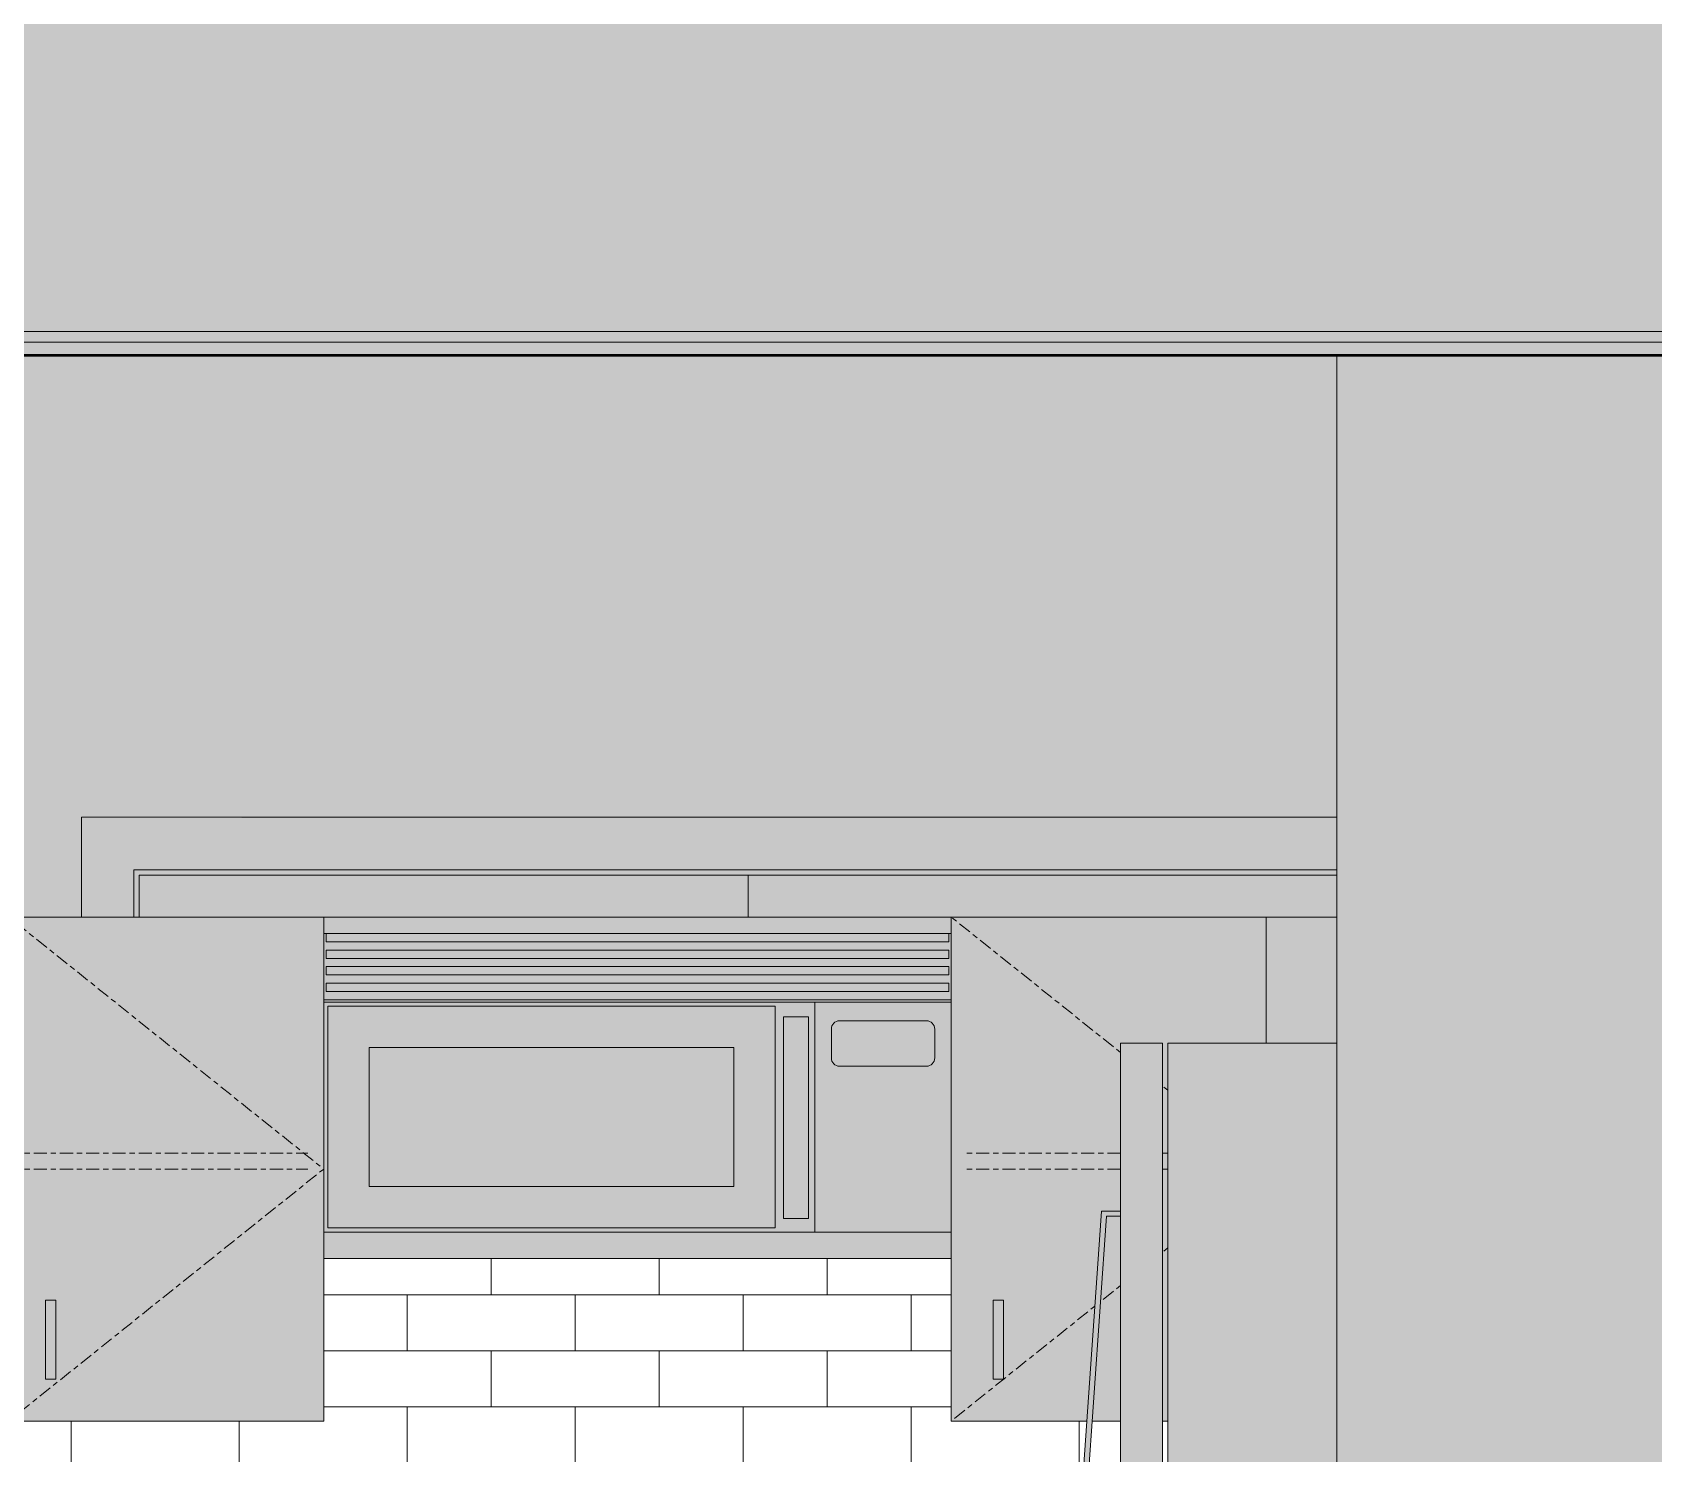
# Model space of a CAD drawing. Header units: inches. Extents: x 9594 to 15314, y -314 to 660.
# Drawn here: x 10095.9 to 10173.1, y 188.5 to 256.1 of the extents above; entities that cross this region are included whole.
import ezdxf

# ---------------------------------------------------------------- set-up
doc = ezdxf.new("R2010")
doc.units = ezdxf.units.IN
doc.header["$MEASUREMENT"] = 0
doc.linetypes.add('Center', pattern=[1.25, 0.25, -0.1875, 0.625, -0.1875])
for name, color, linetype, lineweight in [('0-1', 7, 'Continuous', 5), ('0-2', 7, 'Continuous', 9), ('A-DOOR-1', 45, 'Continuous', 9), ('A-DOOR-2', 7, 'Continuous', 9), ('A-DOOR-FRAM-1', 45, 'Continuous', 9), ('A-DOOR-FRAM-2', 7, 'Continuous', 9), ('A-FLOR-4', 192, 'Continuous', 5), ('A-FLOR-5', 192, 'Continuous', 50), ('A-FLOR-MCUT', 51, 'Continuous', 13), ('A-FLOR-PATT-2', 8, 'Continuous', 9), ('A-WALL-1', 10, 'Continuous', 13), ('A-WALL-5', 7, 'Continuous', 9), ('A-WALL-PATT-2', 7, 'Continuous', 9), ('Q-CASE', 31, 'Continuous', 9), ('Q-CASE-2', 253, 'Continuous', 9), ('Q-CASE-3', 7, 'Continuous', 9), ('Q-CASE-5', 7, 'Center', 9), ('Q-CASE-6', 55, 'Continuous', 9), ('Q-SPCQ-2', 7, 'Continuous', 9), ('Q-SPCQ-4', 55, 'Continuous', 9)]:
    doc.layers.add(name, color=color, linetype=linetype, lineweight=lineweight)

# ---------------------------------------------------------------- blocks, each defined once
blk = doc.blocks.new('SLIDING - FLUSH - 5-0 x 6-8-2636081-BUILDING SECTION - EAST_WEST - LOOKING SOUTH2')
at = {"layer": 'A-DOOR-1'}
for points in [[(10098.235, 214), (10100.735, 214), (10100.735, 216.25), (10158.022, 216.25), (10158.022, 218.75), (10098.235, 218.72), (10098.235, 216.302)], [(10105.399, 214), (10129.985, 214), (10129.985, 216), (10100.985, 216), (10100.985, 214), (10102.985, 214)]]:
    blk.add_hatch(color=256, dxfattribs=at).paths.add_polyline_path(points, flags=0)
h = blk.add_hatch(color=256, dxfattribs=at)
h.paths.add_polyline_path([(10140.221, 136), (10140.721, 136), (10140.721, 170), (10140.221, 170), (10140.221, 136.5)], flags=0)
h.paths.add_polyline_path([(10153.908, 214), (10158.022, 214), (10158.022, 216), (10129.985, 216), (10129.985, 214), (10149.971, 214)], flags=0)
at = {"layer": 'A-DOOR-FRAM-1'}
blk.add_hatch(color=256, dxfattribs=at).paths.add_polyline_path([(10100.985, 214), (10100.985, 216), (10158.022, 216), (10158.022, 216.25), (10100.735, 216.25), (10100.735, 214), (10100.96, 214)], flags=0)
at = {"layer": 'A-DOOR-2'}
for p, q in [((10098.235, 218.75), (10098.235, 214)), ((10158.022, 218.75), (10098.235, 218.75)), ((10100.735, 216.25), (10100.735, 214)), ((10100.735, 216.25), (10158.022, 216.25)), ((10158.022, 216), (10129.985, 216)), ((10129.985, 216), (10129.985, 214))]:
    blk.add_line(p, q, dxfattribs=at)
at = {"layer": 'A-DOOR-FRAM-2'}
for q in [(10100.985, 214), (10158.022, 216)]:
    blk.add_line((10100.985, 216), q, dxfattribs=at)
blk = doc.blocks.new('Refrigerator_-_Side-by-Side_6047 - 36_ X 30_-V53-BUILDING SECTION - EAST_WEST - LOOKING SOUTH2')
at = {"layer": 'Q-SPCQ-4'}
for points in [[(10149.721, 138.869), (10149.721, 208), (10147.721, 208), (10147.721, 138.869)], [(10149.971, 136), (10158.022, 136), (10158.022, 208), (10149.971, 208), (10149.971, 149.733)], [(10147.721, 162.226), (10147.721, 162.475), (10147.052, 162.475), (10145.971, 177.946), (10145.971, 184.288), (10147.052, 199.751), (10147.721, 199.751), (10147.721, 200), (10146.819, 200), (10145.721, 184.28), (10145.721, 177.937), (10146.819, 162.226), (10147.074, 162.226)], [(10149.721, 136.369), (10149.721, 138.869), (10148.721, 138.869), (10148.721, 136.369)]]:
    blk.add_hatch(color=256, dxfattribs=at).paths.add_polyline_path(points, flags=0)
at = {"layer": 'Q-SPCQ-2'}
for p, q in [((10147.721, 138.869), (10147.721, 208)), ((10147.721, 208), (10149.721, 208)), ((10149.721, 208), (10149.721, 138.869)), ((10149.971, 208), (10149.971, 136)), ((10158.022, 208), (10149.971, 208)), ((10146.819, 200), (10145.721, 184.288)), ((10147.721, 200), (10146.819, 200)), ((10145.971, 184.28), (10147.052, 199.751)), ((10147.052, 199.751), (10147.721, 199.751)), ((10145.721, 184.288), (10145.721, 177.937)), ((10145.971, 177.946), (10145.971, 184.28)), ((10145.721, 177.937), (10146.819, 162.226)), ((10147.052, 162.475), (10145.971, 177.946)), ((10146.819, 162.226), (10147.721, 162.226)), ((10147.721, 162.475), (10147.052, 162.475)), ((10149.721, 138.869), (10147.721, 138.869)), ((10148.721, 138.869), (10148.721, 136.369)), ((10149.721, 138.869), (10148.721, 138.869)), ((10149.721, 136.369), (10149.721, 138.869)), ((10148.721, 136.369), (10149.721, 136.369))]:
    blk.add_line(p, q, dxfattribs=at)
blk = doc.blocks.new('30quot_MicrowaveVent_11166 - 70cm miele oven-V56-BUILDING SECTION - EAST_WEST - LOOKING SOUTH2')
at = {"layer": 'Q-CASE-6'}
for points in [[(10109.776, 213.213), (10139.658, 213.214), (10139.658, 214), (10109.776, 214), (10109.776, 213.289)], [(10139.54, 209.945), (10139.658, 209.945), (10139.658, 210.063), (10109.776, 210.063), (10109.776, 209.945), (10138.871, 209.945)], [(10111.942, 207.78), (10129.304, 207.78), (10131.272, 209.748), (10109.974, 209.748), (10110.781, 208.941)], [(10109.974, 199.197), (10111.942, 201.165), (10111.942, 207.78), (10109.974, 209.748), (10109.974, 201.165)], [(10131.272, 199.197), (10131.272, 209.748), (10129.304, 207.78), (10129.304, 201.165), (10129.985, 200.484)], [(10131.666, 199.65), (10132.858, 199.65), (10132.858, 209.246), (10131.666, 209.246), (10131.666, 201.436)], [(10137.692, 206.895), (10138.579, 206.922), (10138.755, 207.01), (10138.871, 207.289), (10138.857, 208.769), (10138.674, 209.008), (10138.477, 209.06), (10134.233, 209.042), (10134.002, 208.864), (10133.949, 208.667), (10133.963, 207.187), (10134.065, 207.029), (10134.146, 206.948), (10134.343, 206.895)], [(10129.304, 201.165), (10129.304, 207.78), (10111.942, 207.78), (10111.942, 201.165), (10121.545, 201.165)], [(10131.272, 199.197), (10129.304, 201.165), (10111.942, 201.165), (10109.974, 199.197), (10129.985, 199.197)], [(10138.755, 197.74), (10139.658, 197.74), (10139.658, 199), (10109.776, 199), (10109.776, 197.74), (10138.674, 197.74)]]:
    blk.add_hatch(color=256, dxfattribs=at).paths.add_polyline_path(points, flags=0)
h = blk.add_hatch(color=256, dxfattribs=at)
h.paths.add_polyline_path([(10129.304, 210.063), (10139.658, 210.063), (10139.658, 213.213), (10139.54, 213.213), (10139.54, 212.819), (10109.894, 212.819), (10109.894, 213.213), (10109.776, 213.212), (10109.776, 210.063), (10121.545, 210.063)], flags=0)
h.paths.add_polyline_path([(10111.942, 210.457), (10109.894, 210.457), (10109.894, 210.85), (10139.54, 210.85), (10139.54, 210.457), (10121.545, 210.457)], flags=0)
h.paths.add_polyline_path([(10121.545, 211.244), (10109.894, 211.244), (10109.894, 211.638), (10139.54, 211.638), (10139.54, 211.244), (10129.985, 211.244)], flags=0)
h.paths.add_polyline_path([(10121.545, 212.031), (10109.894, 212.031), (10109.894, 212.425), (10139.54, 212.425), (10139.54, 212.031), (10129.985, 212.031)], flags=0)
h = blk.add_hatch(color=256, dxfattribs=at)
h.paths.add_polyline_path([(10129.304, 210.457), (10139.54, 210.457), (10139.54, 210.85), (10109.894, 210.85), (10109.894, 210.457), (10121.545, 210.457)], flags=0)
h.paths.add_polyline_path([(10139.461, 211.244), (10139.54, 211.244), (10139.501, 211.638), (10109.894, 211.638), (10109.924, 211.244), (10132.31, 211.244)], flags=0)
h.paths.add_polyline_path([(10121.545, 212.031), (10139.54, 212.031), (10139.54, 212.425), (10109.894, 212.425), (10109.894, 212.031), (10111.942, 212.031)], flags=0)
h.paths.add_polyline_path([(10139.54, 212.819), (10139.54, 213.213), (10109.894, 213.213), (10109.894, 212.819), (10139.451, 212.819)], flags=0)
h = blk.add_hatch(color=256, dxfattribs=at)
h.paths.add_polyline_path([(10109.776, 199), (10133.162, 199), (10133.162, 209.945), (10109.776, 209.945), (10109.776, 199.197)], flags=0)
h.paths.add_polyline_path([(10121.545, 199.197), (10109.974, 199.197), (10109.974, 209.748), (10131.272, 209.748), (10131.272, 199.197), (10129.304, 199.197)], flags=0)
h.paths.add_polyline_path([(10132.858, 199.65), (10131.666, 199.65), (10131.666, 209.246), (10132.858, 209.246), (10132.858, 201.493)], flags=0)
h = blk.add_hatch(color=256, dxfattribs=at)
h.paths.add_polyline_path([(10139.658, 199), (10139.658, 209.945), (10133.162, 209.945), (10133.162, 199)], flags=0)
h.paths.add_polyline_path([(10138.477, 206.895), (10134.241, 206.908), (10134.065, 207.01), (10133.963, 207.187), (10133.949, 207.289), (10133.963, 208.769), (10134.065, 208.945), (10134.241, 209.047), (10134.667, 209.06), (10138.579, 209.047), (10138.755, 208.945), (10138.857, 208.769), (10138.871, 208.667), (10138.857, 207.187), (10138.755, 207.01), (10138.579, 206.908)], flags=0)
at = {"layer": 'Q-CASE-3'}
for p, q in [((10109.776, 213.213), (10109.776, 214)), ((10109.776, 214), (10139.658, 214)), ((10139.658, 214), (10139.658, 213.213)), ((10109.894, 213.213), (10109.776, 213.213)), ((10109.776, 213.213), (10109.776, 210.063)), ((10109.894, 212.819), (10109.894, 213.213)), ((10139.54, 213.213), (10109.894, 213.213)), ((10139.658, 213.213), (10139.54, 213.213)), ((10139.54, 213.213), (10139.54, 212.819)), ((10139.658, 210.063), (10139.658, 213.213)), ((10139.54, 212.819), (10109.894, 212.819)), ((10109.894, 212.031), (10109.894, 212.425)), ((10109.894, 212.425), (10139.54, 212.425)), ((10139.54, 212.425), (10139.54, 212.031)), ((10139.54, 212.031), (10109.894, 212.031)), ((10109.894, 211.244), (10109.894, 211.638)), ((10109.894, 211.638), (10139.54, 211.638)), ((10139.54, 211.638), (10139.54, 211.244)), ((10139.54, 211.244), (10109.894, 211.244)), ((10109.894, 210.457), (10109.894, 210.85)), ((10109.894, 210.85), (10139.54, 210.85)), ((10139.54, 210.85), (10139.54, 210.457)), ((10109.776, 210.063), (10139.658, 210.063)), ((10109.776, 209.945), (10109.776, 210.063)), ((10139.54, 210.457), (10109.894, 210.457)), ((10139.658, 210.063), (10139.658, 209.945)), ((10133.162, 209.945), (10109.776, 209.945)), ((10109.776, 209.945), (10109.776, 199)), ((10109.974, 199.197), (10109.974, 209.748)), ((10109.974, 209.748), (10131.272, 209.748)), ((10131.272, 209.748), (10131.272, 199.197)), ((10131.666, 199.65), (10131.666, 209.246)), ((10132.858, 209.246), (10131.666, 209.246)), ((10132.858, 209.246), (10132.858, 199.65)), ((10133.162, 199), (10133.162, 209.945)), ((10139.658, 209.945), (10133.162, 209.945)), ((10133.162, 209.945), (10133.162, 199)), ((10139.658, 199), (10139.658, 209.945)), ((10133.949, 207.289), (10133.949, 208.667)), ((10134.343, 209.06), (10138.477, 209.06)), ((10138.871, 208.667), (10138.871, 207.289)), ((10129.304, 207.78), (10111.942, 207.78)), ((10111.942, 207.78), (10111.942, 201.165)), ((10129.304, 207.78), (10111.942, 207.78)), ((10111.942, 207.78), (10111.942, 201.165)), ((10129.304, 201.165), (10129.304, 207.78)), ((10129.304, 201.165), (10129.304, 207.78)), ((10138.477, 206.895), (10134.343, 206.895)), ((10111.942, 201.165), (10129.304, 201.165)), ((10111.942, 201.165), (10129.304, 201.165)), ((10131.272, 199.197), (10109.974, 199.197)), ((10131.666, 199.65), (10132.858, 199.65)), ((10109.776, 199), (10133.162, 199)), ((10109.776, 197.887), (10109.776, 199)), ((10133.162, 199), (10139.658, 199)), ((10139.658, 199), (10139.658, 197.887)), ((10139.658, 197.74), (10109.776, 197.74))]:
    blk.add_line(p, q, dxfattribs=at)
for centre, start, end in [((10134.343, 208.667), 90, 180), ((10138.477, 208.667), 0, 90), ((10134.343, 207.289), 180, 270), ((10138.477, 207.289), 270, 0)]:
    blk.add_arc(centre, 0.394, start, end, dxfattribs=at)
blk = doc.blocks.new('308 - 308 x 24_-2588380-BUILDING SECTION - EAST_WEST - LOOKING SOUTH2')
at = {"layer": 'Q-CASE'}
blk.add_hatch(color=256, dxfattribs=at).paths.add_polyline_path([(10154.658, 208), (10158.022, 208), (10158.022, 214), (10154.658, 214)], flags=0)
blk.add_line((10154.658, 214), (10158.022, 214), dxfattribs=at)
blk = doc.blocks.new('300 Series Wall Hung Cabinet_301 - 15_ x 24_-2588192-BUILDING SECTION - EAST_WEST - LOOKING SOUTH2')
at = {"layer": 'Q-CASE-2'}
h = blk.add_hatch(color=256, dxfattribs=at)
h.paths.add_polyline_path([(10139.658, 190), (10146.12, 190), (10146.819, 200), (10147.721, 200), (10147.721, 208), (10149.721, 208), (10149.721, 190), (10149.971, 190), (10149.971, 208), (10154.658, 208), (10154.658, 214), (10139.658, 214), (10139.658, 194.112)], flags=0)
h.paths.add_polyline_path([(10147.721, 190), (10147.721, 199.751), (10147.052, 199.751), (10146.371, 190), (10147.052, 190)], flags=0)
h.paths.add_polyline_path([(10142.147, 192), (10141.658, 192), (10141.658, 195.749), (10142.147, 195.749), (10142.147, 194.112)], flags=0)
blk.add_hatch(color=256, dxfattribs=at).paths.add_polyline_path([(10141.658, 192), (10142.147, 192), (10142.147, 195.749), (10141.658, 195.749), (10141.658, 194.112)], flags=0)
at = {"layer": 'Q-CASE-3'}
for p, q in [((10154.658, 214), (10139.658, 214)), ((10154.658, 208), (10154.658, 214)), ((10139.658, 197.887), (10139.658, 190)), ((10141.658, 195.749), (10142.147, 195.749)), ((10141.658, 192), (10141.658, 195.749)), ((10142.147, 195.749), (10142.147, 192)), ((10141.658, 192), (10142.147, 192)), ((10139.658, 190), (10146.12, 190)), ((10146.371, 190), (10147.721, 190)), ((10149.721, 190), (10149.971, 190))]:
    blk.add_line(p, q, dxfattribs=at)
at = {"layer": 'Q-CASE-5'}
for p, q in [((10147.721, 207.55), (10139.658, 214)), ((10149.971, 205.75), (10149.721, 205.95)), ((10140.408, 202.75), (10147.721, 202.75)), ((10149.721, 202.75), (10149.971, 202.75)), ((10140.408, 202), (10147.721, 202)), ((10149.721, 202), (10149.971, 202)), ((10149.971, 198.25), (10149.721, 198.05)), ((10147.721, 196.45), (10146.768, 195.688)), ((10146.503, 195.476), (10139.658, 190))]:
    blk.add_line(p, q, dxfattribs=at)
blk = doc.blocks.new('300 Series Wall Hung Cabinet_302 - 30_ X 24_-2588495-BUILDING SECTION - EAST_WEST - LOOKING SOUTH2')
at = {"layer": 'Q-CASE-2'}
h = blk.add_hatch(color=256, dxfattribs=at)
h.paths.add_polyline_path([(10091.985, 190), (10094.651, 190.005), (10094.651, 214), (10079.776, 214), (10079.776, 190), (10090.985, 190)], flags=0)
h.paths.add_polyline_path([(10092.526, 192), (10092.526, 195.749), (10093.015, 195.749), (10093.015, 192)], flags=0)
for points in [[(10094.901, 213.25), (10094.901, 214), (10094.651, 214), (10094.651, 213.25)], [(10094.651, 190.75), (10094.901, 190.75), (10094.901, 213.25), (10094.651, 213.25), (10094.651, 194.112)], [(10093.015, 192), (10093.015, 195.749), (10092.526, 195.749), (10092.526, 192)], [(10097.015, 192), (10097.015, 195.749), (10096.526, 195.749), (10096.526, 192)], [(10094.652, 190), (10094.901, 190), (10094.901, 190.75), (10094.651, 190.75), (10094.651, 190)]]:
    blk.add_hatch(color=256, dxfattribs=at).paths.add_polyline_path(points, flags=0)
h = blk.add_hatch(color=256, dxfattribs=at)
h.paths.add_polyline_path([(10094.901, 190), (10109.776, 190), (10109.776, 214), (10094.901, 214), (10094.901, 190.75)], flags=0)
h.paths.add_polyline_path([(10096.526, 192), (10096.526, 195.749), (10097.015, 195.749), (10097.015, 192)], flags=0)
at = {"layer": 'Q-CASE-3'}
for p, q in [((10079.776, 214), (10079.776, 190)), ((10094.651, 214), (10079.776, 214)), ((10094.651, 190), (10094.651, 214)), ((10094.651, 214), (10094.901, 214)), ((10094.901, 214), (10094.901, 190)), ((10109.776, 214), (10094.901, 214)), ((10094.901, 213.25), (10094.651, 213.25)), ((10109.776, 190), (10109.776, 197.887)), ((10092.526, 195.749), (10093.015, 195.749)), ((10092.526, 192), (10092.526, 195.749)), ((10093.015, 195.749), (10093.015, 192)), ((10096.526, 195.749), (10097.015, 195.749)), ((10096.526, 192), (10096.526, 195.749)), ((10097.015, 195.749), (10097.015, 192)), ((10092.526, 192), (10093.015, 192)), ((10096.526, 192), (10097.015, 192)), ((10094.651, 190.75), (10094.901, 190.75)), ((10079.776, 190), (10094.651, 190)), ((10094.901, 190), (10094.651, 190)), ((10094.901, 190), (10109.776, 190))]:
    blk.add_line(p, q, dxfattribs=at)
at = {"layer": 'Q-CASE-5'}
for p, q in [((10079.776, 202), (10094.776, 214)), ((10094.776, 214), (10109.776, 202)), ((10080.526, 202.75), (10109.026, 202.75)), ((10094.776, 190), (10079.776, 202)), ((10080.526, 202), (10109.026, 202)), ((10109.776, 202), (10094.776, 190))]:
    blk.add_line(p, q, dxfattribs=at)
blk = doc.blocks.new('CTR - 1st Phase - Unit Layouts_rvt-1-BUILDING SECTION - EAST_WEST - LOOKING SOUTH2')
at = {"layer": 'A-WALL-1'}
for points in [[(10096.744, 214), (10098.235, 214), (10098.235, 218.75), (10158.022, 218.75), (10158.022, 240.75), (10025.377, 240.75), (10025.377, 219), (10028.377, 219), (10028.377, 218.75), (10093.735, 218.75), (10093.735, 214), (10094.901, 214)], [(10158.022, 136), (10260.931, 136), (10260.931, 240.75), (10158.022, 240.75), (10158.022, 149.733)]]:
    blk.add_hatch(color=256, dxfattribs=at).paths.add_polyline_path(points, flags=0)
at = {"layer": 'A-WALL-PATT-2'}
h = blk.add_hatch(dxfattribs=at)
h.set_pattern_fill('FP_10', color=256, style=0, pattern_type=2)
h.set_pattern_definition([(0, (10177.752, 134.662), (0, 2.667), []), (90, (10177.752, 134.662), (-4, 2.667), [2.667, -2.667])])
h.paths.add_polyline_path([(10028.377, 172), (10029.315, 172), (10029.315, 173.5), (10048.8, 173.5), (10048.8, 187), (10086.8, 187), (10086.8, 173.5), (10110.221, 173.5), (10110.221, 177), (10140.221, 177), (10140.221, 172), (10146.136, 172), (10145.721, 177.946), (10145.721, 184.288), (10146.12, 190), (10139.658, 190), (10139.658, 197.74), (10109.776, 197.74), (10109.776, 190), (10028.377, 190), (10028.377, 172.641)], flags=0)
h.paths.add_polyline_path([(10147.721, 172), (10147.721, 190), (10146.371, 190), (10145.971, 184.28), (10145.971, 177.938), (10146.386, 172), (10147.052, 172)], flags=0)
h.paths.add_polyline_path([(10149.971, 172), (10149.971, 190), (10149.721, 190), (10149.721, 172)], flags=0)
at = {"layer": 'A-WALL-5'}
blk.add_line((10158.022, 240.75), (10158.022, 136), dxfattribs=at)
at = {"layer": '0-2'}
for name in ['SLIDING - FLUSH - 5-0 x 6-8-2636081-BUILDING SECTION - EAST_WEST - LOOKING SOUTH2', '300 Series Wall Hung Cabinet_302 - 30_ X 24_-2588495-BUILDING SECTION - EAST_WEST - LOOKING SOUTH2', '30quot_MicrowaveVent_11166 - 70cm miele oven-V56-BUILDING SECTION - EAST_WEST - LOOKING SOUTH2', '300 Series Wall Hung Cabinet_301 - 15_ x 24_-2588192-BUILDING SECTION - EAST_WEST - LOOKING SOUTH2', '308 - 308 x 24_-2588380-BUILDING SECTION - EAST_WEST - LOOKING SOUTH2', 'Refrigerator_-_Side-by-Side_6047 - 36_ X 30_-V53-BUILDING SECTION - EAST_WEST - LOOKING SOUTH2']:
    blk.add_blockref(name, (0, 0), dxfattribs=at)

msp = doc.modelspace()

# ---------------------------------------------------------------- hatches: boundary and pattern name
at = {"layer": 'A-FLOR-4'}
h = msp.add_hatch(color=256, dxfattribs=at)
h.paths.add_polyline_path([(12102.156, 241.375), (12109.714, 241.375), (12109.714, 241.875), (11737.239, 241.875), (11737.239, 241.375), (12081.597, 241.375)], flags=0)
h.paths.add_polyline_path([(11425.227, 241.375), (11510.814, 241.375), (11510.814, 241.875), (11256.264, 241.875), (11256.295, 241.375), (11413.954, 241.375)], flags=0)
h.paths.add_polyline_path([(11640.062, 241.375), (11646.739, 241.375), (11646.739, 241.875), (11514.314, 241.875), (11514.314, 241.375), (11585.475, 241.375)], flags=0)
h.paths.add_polyline_path([(10814.989, 241.375), (10842.514, 241.375), (10842.514, 241.875), (10587.964, 241.875), (10587.964, 241.375), (10810.453, 241.375)], flags=0)
h.paths.add_polyline_path([(10465.999, 241.375), (10584.464, 241.375), (10584.464, 241.875), (10452.039, 241.875), (10452.039, 241.375), (10458.717, 241.375)], flags=0)
h.paths.add_polyline_path([(10103.468, 241.375), (10361.539, 241.375), (10361.539, 241.875), (9989.064, 241.875), (9989.064, 241.375), (10102.628, 241.375)], flags=0)
at = {"layer": 'A-FLOR-PATT-2'}
h = msp.add_hatch(dxfattribs=at)
h.set_pattern_fill('FP_4', color=256, style=0, pattern_type=2)
h.set_pattern_definition([(161.57, (11009.034, 72.48), (-3.8399538, -1.54e-05), [0, -27.322, 3.034, 0]), (18.43, (11008.074, 72.48), (-3.8399538, 1.54e-05), [0, -27.322, 3.034, 0]), (108.43, (11009.034, 72.48), (1.919622, -9.6005246), [9.106, -21.25]), (71.57, (11008.074, 72.48), (1.919622, 9.6005246), [9.106, -21.25])])
h.paths.add_polyline_path([(11800.759, 241.875), (12115.839, 241.875), (12115.839, 265.875), (11737.239, 265.875), (11737.239, 241.875), (11757.702, 241.875)], flags=0)
h.paths.add_polyline_path([(11585.475, 241.875), (11646.739, 241.875), (11646.739, 265.875), (11250.139, 265.875), (11250.139, 241.875), (11542.989, 241.875)], flags=0)
h.paths.add_polyline_path([(10842.614, 241.875), (10848.639, 241.875), (10848.639, 265.875), (10452.039, 265.875), (10452.039, 241.875), (10842.514, 241.875)], flags=0)
h.paths.add_polyline_path([(10293.772, 241.875), (10361.539, 241.875), (10361.539, 265.875), (9982.939, 265.875), (9982.939, 241.875), (10260.931, 241.875)], flags=0)
h = msp.add_hatch(dxfattribs=at)
h.set_pattern_fill('FP_1', color=256, style=0, pattern_type=2)
h.set_pattern_definition([(0, (11008.554, 72), (30.72, 7.68), [1.267, -21.773, 1.267, -21.773, -122.88]), (0, (11008.554, 72), (30.72, 7.68), [-46.08, 1.267, -44.813, 1.267, -21.773, -53.76]), (0, (11008.554, 72), (30.72, 7.68), [-115.2, 1.267, -14.093, 1.267, -37.133]), (120, (11020.074, 75.84), (-22.011075, 22.7643), [1.267, -21.773, 1.267, -21.773, -122.88]), (120, (11020.074, 75.84), (-22.011075, 22.7643), [-46.08, 1.267, -44.813, 1.267, -21.773, -53.76]), (120, (11020.074, 75.84), (-22.011075, 22.7643), [-115.2, 1.267, -14.093, 1.267, -37.133]), (240, (11023.914, 91.2), (-8.708925, -30.4443), [1.267, -21.773, 1.267, -21.773, -122.88]), (240, (11023.914, 91.2), (-8.708925, -30.4443), [-46.08, 1.267, -44.813, 1.267, -21.773, -53.76]), (240, (11023.914, 91.2), (-8.708925, -30.4443), [-115.2, 1.267, -14.093, 1.267, -37.133])])
h.paths.add_polyline_path([(11585.475, 240.75), (11646.739, 240.75), (11646.739, 241.375), (11514.314, 241.375), (11514.314, 240.75), (11558.413, 240.75)], flags=0)
h.paths.add_polyline_path([(11972.986, 240.75), (12109.714, 240.75), (12109.714, 241.375), (11737.239, 241.375), (11737.239, 240.75), (11940.757, 240.75)], flags=0)
h.paths.add_polyline_path([(11510.814, 240.75), (11510.814, 241.375), (11256.264, 241.375), (11256.264, 240.75), (11510.189, 240.75)], flags=0)
h.paths.add_polyline_path([(10353.419, 240.75), (10361.539, 240.75), (10361.539, 241.375), (9989.064, 241.375), (9989.064, 240.75), (10336.829, 240.75)], flags=0)
h.paths.add_polyline_path([(10548.039, 240.75), (10584.464, 240.75), (10584.464, 241.375), (10452.039, 241.375), (10452.039, 240.75), (10544.141, 240.75)], flags=0)
h.paths.add_polyline_path([(10588.844, 240.75), (10842.514, 240.75), (10842.484, 241.375), (10587.964, 241.375), (10587.964, 240.75), (10588.589, 240.75)], flags=0)

# ---------------------------------------------------------------- linework, layer by layer
at = {"layer": 'A-FLOR-5'}
msp.add_line((9989.064, 240.75), (10361.539, 240.75), dxfattribs=at)
at = {"layer": 'A-FLOR-MCUT'}
for p, q in [((10361.539, 241.875), (9989.064, 241.875)), ((10361.539, 241.375), (9989.064, 241.375))]:
    msp.add_line(p, q, dxfattribs=at)

# ---------------------------------------------------------------- block references
at = {"layer": '0-1'}
msp.add_blockref('CTR - 1st Phase - Unit Layouts_rvt-1-BUILDING SECTION - EAST_WEST - LOOKING SOUTH2', (0, 0), dxfattribs=at)

doc.saveas('drawing.dxf')
